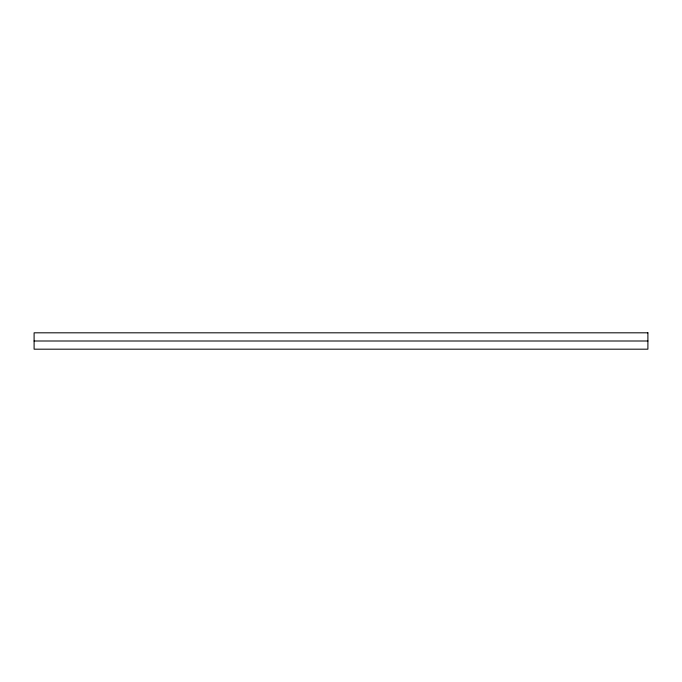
<?xml version="1.0" encoding="UTF-8"?>
<svg xmlns="http://www.w3.org/2000/svg" width="682" height="682" viewBox="0 0 682 682"><rect width="100%" height="100%" fill="white"/><g stroke="black" fill="none" stroke-linecap="round" stroke-linejoin="round"><path stroke-width="1.02" d="M34.1 341L647.9 341M647.9 332.816L34.1 332.816L34.1 349.184L647.9 349.184L647.9 332.816"/></g></svg>
